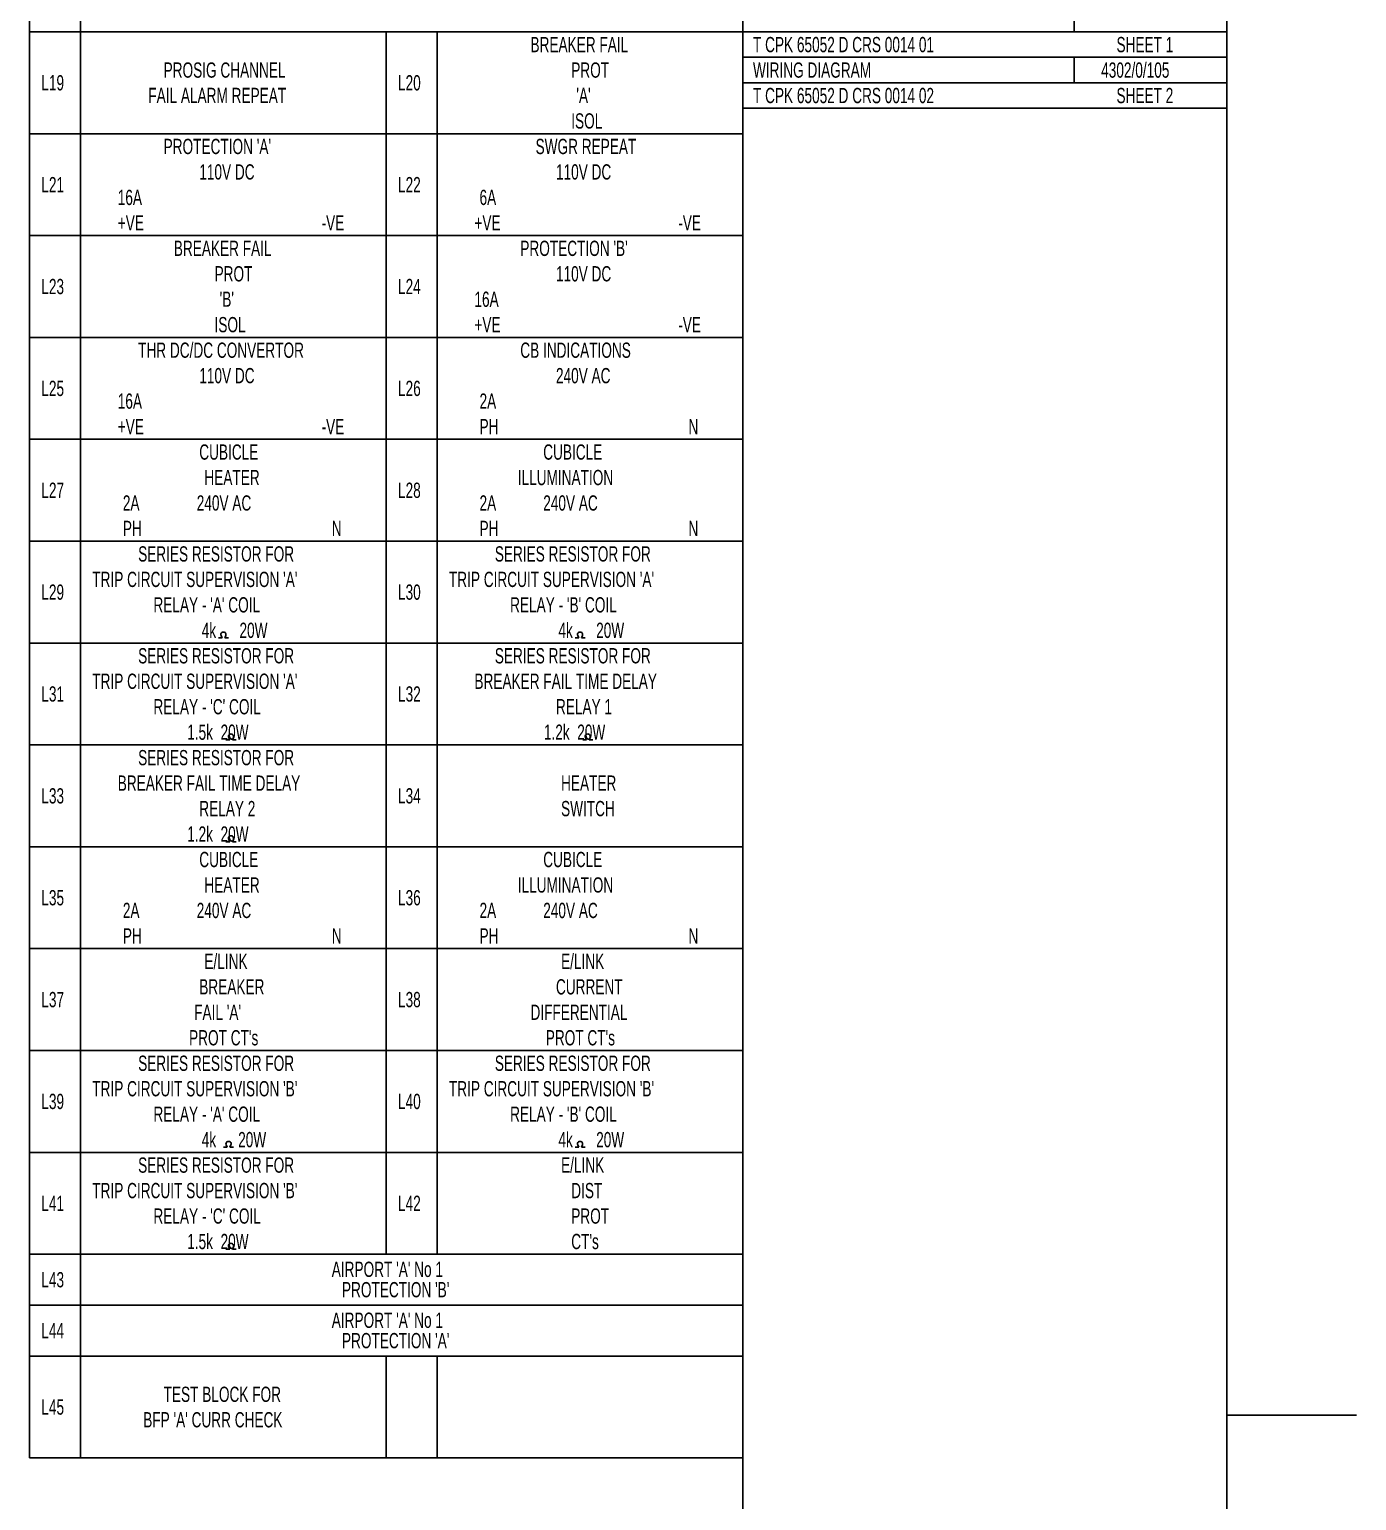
# Model space of a CAD drawing. Extents: x -5933 to 5929, y -4179 to 4187.
# Drawn here: x 3310 to 5915, y -166 to 2723 of the extents above; entities that cross this region are included whole.
import ezdxf

# ---------------------------------------------------------------- set-up
doc = ezdxf.new("R2010")
doc.units = 0
doc.linetypes.add('SOLID', pattern=[0])
doc.layers.add('1', color=7, linetype='SOLID')
doc.layers.add('2', color=7, linetype='SOLID')

msp = doc.modelspace()

# ---------------------------------------------------------------- linework, layer by layer
at = {"layer": '1', "color": 7, "linetype": 'SOLID'}
for points in [[(4710.484375, -3794.350342), (4710.484375, 3918.064209)], [(5660.484375, -3914.350342), (5660.484375, 3918.064209)], [(5660.484375, 1.85704), (5915.004395, 1.85704)]]:
    msp.add_lwpolyline(points, dxfattribs=at)
at = {"layer": '2', "color": 7, "linetype": 'SOLID'}
for points in [[(3310.484375, 3918.064209), (3310.484375, -81.935791)], [(3410.484375, 3818.064209), (3410.484375, -81.935791)], [(5360.484375, 2718.064209), (5360.484375, 2768.064209)], [(3310.484375, 2718.064209), (4710.484375, 2718.064209)], [(4010.484375, 2718.064209), (4010.484375, 318.064209)], [(4110.484375, 2718.064209), (4110.484375, 318.064209)], [(5660.484375, 2718.064209), (4710.484375, 2718.064209)], [(5660.484375, 2668.064209), (4710.484375, 2668.064209)], [(5360.484375, 2618.064209), (5360.484375, 2668.064209)], [(5660.484375, 2618.064209), (4710.484375, 2618.064209)], [(5660.484375, 2568.064209), (4710.484375, 2568.064209)], [(3310.484375, 2518.064209), (4710.484375, 2518.064209)], [(3310.484375, 2318.064209), (4710.484375, 2318.064209)], [(3310.484375, 2118.064209), (4710.484375, 2118.064209)], [(3310.484375, 1918.064209), (4710.484375, 1918.064209)], [(3310.484375, 1718.064209), (4710.484375, 1718.064209)], [(3688.727051, 1527.983398), (3686.660645, 1532.616455)], [(3693.727051, 1527.983398), (3695.793457, 1532.616455)], [(4388.727051, 1527.983398), (4386.660645, 1532.616455)], [(4393.727051, 1527.983398), (4395.793457, 1532.616455)], [(3310.484375, 1518.064209), (4710.484375, 1518.064209)], [(3681.227051, 1527.983398), (3688.727051, 1527.983398)], [(3701.227051, 1527.983398), (3693.727051, 1527.983398)], [(4381.227051, 1527.983398), (4388.727051, 1527.983398)], [(4401.227051, 1527.983398), (4393.727051, 1527.983398)], [(3703.727051, 1327.983398), (3701.660645, 1332.616455)], [(3708.727051, 1327.983398), (3710.793457, 1332.616455)], [(4403.727051, 1327.983398), (4401.660645, 1332.616455)], [(4408.727051, 1327.983398), (4410.793457, 1332.616455)], [(3310.484375, 1318.064209), (4710.484375, 1318.064209)], [(3696.227051, 1327.983398), (3703.727051, 1327.983398)], [(3716.227051, 1327.983398), (3708.727051, 1327.983398)], [(4396.227051, 1327.983398), (4403.727051, 1327.983398)], [(4416.227051, 1327.983398), (4408.727051, 1327.983398)], [(3696.227051, 1127.983398), (3703.727051, 1127.983398)], [(3703.727051, 1127.983398), (3701.660645, 1132.616455)], [(3708.727051, 1127.983398), (3710.793457, 1132.616455)], [(3716.227051, 1127.983398), (3708.727051, 1127.983398)], [(3310.484375, 1118.064209), (4710.484375, 1118.064209)], [(3310.484375, 918.064209), (4710.484375, 918.064209)], [(3310.484375, 718.064209), (4710.484375, 718.064209)], [(3691.227051, 527.983398), (3698.727051, 527.983398)], [(3698.727051, 527.983398), (3696.660645, 532.616455)], [(3703.727051, 527.983398), (3705.793457, 532.616455)], [(3711.227051, 527.983398), (3703.727051, 527.983398)], [(4381.227051, 527.983398), (4388.727051, 527.983398)], [(4388.727051, 527.983398), (4386.660645, 532.616455)], [(4393.727051, 527.983398), (4395.793457, 532.616455)], [(4401.227051, 527.983398), (4393.727051, 527.983398)], [(3310.484375, 518.064209), (4710.484375, 518.064209)], [(3310.484375, 318.064209), (4710.484375, 318.064209)], [(3696.227051, 327.983398), (3703.727051, 327.983398)], [(3703.727051, 327.983398), (3701.660645, 332.616455)], [(3708.727051, 327.983398), (3710.793457, 332.616455)], [(3716.227051, 327.983398), (3708.727051, 327.983398)], [(3310.484375, 218.064209), (4710.484375, 218.064209)], [(3310.484375, 118.064209), (4710.484375, 118.064209)], [(4010.484375, 118.064209), (4010.484375, -81.935791)], [(4110.484375, 118.064209), (4110.484375, -81.935791)], [(3310.484375, -81.935791), (4710.484375, -81.935791)]]:
    msp.add_lwpolyline(points, dxfattribs=at)
for points in [[(3695.793457, 1532.616333, 1.540989), (3686.660645, 1532.616332, 1.540989)], [(4395.793457, 1532.616333, 1.540989), (4386.660645, 1532.616332, 1.540989)], [(3710.793457, 1332.616333, 1.540989), (3701.660645, 1332.616332, 1.540989)], [(4410.793457, 1332.616333, 1.540989), (4401.660645, 1332.616332, 1.540989)], [(3710.793457, 1132.616333, 1.540989), (3701.660645, 1132.616332, 1.540989)], [(3705.793457, 532.616333, 1.540989), (3696.660645, 532.616332, 1.540989)], [(4395.793457, 532.616333, 1.540989), (4386.660645, 532.616332, 1.540989)], [(3710.793457, 332.616333, 1.540989), (3701.660645, 332.616332, 1.540989)]]:
    msp.add_lwpolyline(points, format="xyb", dxfattribs=at)

# ---------------------------------------------------------------- texts
at = {"layer": '2', "color": 7, "linetype": 'SOLID', "width": 0.666667}
for s, p in [('BREAKER FAIL', (4293.817708, 2678.064209)), ('T CPK 65052 D CRS 0014 01', (4730.484375, 2678.064209)), ('SHEET 1', (5443.817708, 2678.064209)), ('PROSIG CHANNEL', (3573.817708, 2628.064209)), ('PROT', (4373.817708, 2628.064209)), ('WIRING DIAGRAM', (4730.484375, 2628.064209)), ('4302/0/105', (5413.817708, 2628.064209)), ('L19', (3333.817708, 2603.064209)), ('L20', (4033.817708, 2603.064209)), ('FAIL ALARM REPEAT', (3543.817708, 2578.199219)), ("'A'", (4383.817708, 2578.199219)), ('T CPK 65052 D CRS 0014 02', (4730.484375, 2578.064209)), ('SHEET 2', (5443.817708, 2578.064209)), ('ISOL', (4373.817708, 2528.199219)), ("PROTECTION 'A'", (3573.817708, 2478.064209)), ('SWGR REPEAT', (4303.817708, 2478.064209)), ('110V DC', (3643.817708, 2428.064209)), ('110V DC', (4343.817708, 2428.064209)), ('L21', (3333.817708, 2403.064209)), ('L22', (4033.817708, 2403.064209)), ('16A', (3483.817708, 2378.064209)), ('6A', (4193.817708, 2378.064209)), ('+VE', (3483.817708, 2328.064209)), ('-VE', (3883.817708, 2328.064209)), ('+VE', (4183.817708, 2328.064209)), ('-VE', (4583.817708, 2328.064209)), ('BREAKER FAIL', (3593.817708, 2278.064209)), ("PROTECTION 'B'", (4273.817708, 2278.064209)), ('PROT', (3673.817708, 2228.064209)), ('110V DC', (4343.817708, 2228.064209)), ('L23', (3333.817708, 2203.064209)), ('L24', (4033.817708, 2203.064209)), ("'B'", (3683.817708, 2178.199219)), ('16A', (4183.817708, 2178.064209)), ('ISOL', (3673.817708, 2128.199219)), ('+VE', (4183.817708, 2128.064209)), ('-VE', (4583.817708, 2128.064209)), ('THR DC/DC CONVERTOR', (3523.817708, 2078.064209)), ('CB INDICATIONS', (4273.817708, 2078.064209)), ('110V DC', (3643.817708, 2028.064209)), ('240V AC', (4343.817708, 2028.064209)), ('L25', (3333.817708, 2003.064209)), ('L26', (4033.817708, 2003.064209)), ('16A', (3483.817708, 1978.064209)), ('2A', (4193.817708, 1978.064209)), ('+VE', (3483.817708, 1928.064209)), ('-VE', (3883.817708, 1928.064209)), ('PH', (4193.817708, 1928.064209)), ('N', (4603.817708, 1928.064209)), ('CUBICLE', (3643.817708, 1878.064209)), ('CUBICLE', (4318.817708, 1878.064209)), ('HEATER', (3653.817708, 1828.064209)), ('ILLUMINATION', (4268.817708, 1828.064209)), ('L27', (3333.817708, 1803.064209)), ('L28', (4033.817708, 1803.064209)), ('2A', (3493.817708, 1778.064209)), ('240V AC', (3638.817708, 1778.064209)), ('2A', (4193.817708, 1778.064209)), ('240V AC', (4318.817708, 1778.064209)), ('PH', (3493.817708, 1728.064209)), ('N', (3903.817708, 1728.064209)), ('PH', (4193.817708, 1728.064209)), ('N', (4603.817708, 1728.064209)), ('SERIES RESISTOR FOR', (3523.817708, 1678.064209)), ('SERIES RESISTOR FOR', (4223.817708, 1678.064209)), ("TRIP CIRCUIT SUPERVISION 'A'", (3433.817708, 1628.064209)), ("TRIP CIRCUIT SUPERVISION 'A'", (4133.817708, 1628.064209)), ('L29', (3333.817708, 1603.064209)), ('L30', (4033.817708, 1603.064209)), ("RELAY - 'A' COIL", (3553.817708, 1578.064209)), ("RELAY - 'B' COIL", (4253.817708, 1578.064209)), ('4k', (3648.677083, 1528.064209)), ('20W', (3722.677083, 1528.064209)), ('4k', (4348.677083, 1528.064209)), ('20W', (4422.677083, 1528.064209)), ('SERIES RESISTOR FOR', (3523.817708, 1478.064209)), ('SERIES RESISTOR FOR', (4223.817708, 1478.064209)), ("TRIP CIRCUIT SUPERVISION 'A'", (3433.817708, 1428.064209)), ('BREAKER FAIL TIME DELAY', (4183.817708, 1428.064209)), ('L31', (3333.817708, 1403.064209)), ('L32', (4033.817708, 1403.064209)), ("RELAY - 'C' COIL", (3553.817708, 1378.064209)), ('RELAY 1', (4343.817708, 1378.064209)), ('1.5k  20W', (3620.121419, 1328.064209)), ('1.2k  20W', (4320.121419, 1328.064209)), ('SERIES RESISTOR FOR', (3523.817708, 1278.064209)), ('BREAKER FAIL TIME DELAY', (3483.817708, 1228.064209)), ('HEATER', (4353.817708, 1228.064209)), ('L33', (3333.817708, 1203.064209)), ('L34', (4033.817708, 1203.064209)), ('RELAY 2', (3643.817708, 1178.064209)), ('SWITCH', (4353.817708, 1178.064209)), ('1.2k  20W', (3620.121419, 1128.064209)), ('CUBICLE', (3643.817708, 1078.064209)), ('CUBICLE', (4318.817708, 1078.064209)), ('HEATER', (3653.817708, 1028.064209)), ('ILLUMINATION', (4268.817708, 1028.064209)), ('L35', (3333.817708, 1003.064209)), ('L36', (4033.817708, 1003.064209)), ('2A', (3493.817708, 978.064209)), ('240V AC', (3638.817708, 978.064209)), ('2A', (4193.817708, 978.064209)), ('240V AC', (4318.817708, 978.064209)), ('PH', (3493.817708, 928.064209)), ('N', (3903.817708, 928.064209)), ('PH', (4193.817708, 928.064209)), ('N', (4603.817708, 928.064209)), ('E/LINK', (3653.817708, 878.064209)), ('E/LINK', (4353.817708, 878.064209)), ('BREAKER', (3643.817708, 828.064209)), ('CURRENT', (4343.817708, 828.064209)), ('L37', (3333.817708, 803.064209)), ('L38', (4033.817708, 803.064209)), ("FAIL 'A'", (3633.817708, 778.064209)), ('DIFFERENTIAL', (4293.817708, 778.064209)), ("PROT CT's", (3623.817708, 728.064209)), ("PROT CT's", (4323.817708, 728.064209)), ('SERIES RESISTOR FOR', (3523.817708, 678.064209)), ('SERIES RESISTOR FOR', (4223.817708, 678.064209)), ("TRIP CIRCUIT SUPERVISION 'B'", (3433.817708, 628.064209)), ("TRIP CIRCUIT SUPERVISION 'B'", (4133.817708, 628.064209)), ('L39', (3333.817708, 603.064209)), ("RELAY - 'A' COIL", (3553.817708, 578.064209)), ('L40', (4033.817708, 603.064209)), ("RELAY - 'B' COIL", (4253.817708, 578.064209)), ('4k', (3648.677083, 528.064209)), (' 20W', (3712.677083, 528.064209)), ('4k', (4348.677083, 528.064209)), ('20W', (4422.677083, 528.064209)), ('SERIES RESISTOR FOR', (3523.817708, 478.064209)), ('E/LINK', (4353.817708, 478.064209)), ("TRIP CIRCUIT SUPERVISION 'B'", (3433.817708, 428.064209)), ('L42', (4033.817708, 403.064209)), ('DIST', (4373.817708, 428.064209)), ('L41', (3333.817708, 403.064209)), ("RELAY - 'C' COIL", (3553.817708, 378.064209)), ('PROT', (4373.817708, 378.064209)), ('1.5k  20W', (3620.121419, 328.064209)), ("CT's", (4373.817708, 328.064209)), ("AIRPORT 'A' No 1", (3903.817708, 273.461914)), ('L43', (3333.817708, 253.064209)), ("PROTECTION 'B'", (3923.817708, 233.461914)), ("AIRPORT 'A' No 1", (3903.817708, 173.461914)), ('L44', (3333.817708, 153.064209)), ("PROTECTION 'A'", (3923.817708, 133.461914)), ('TEST BLOCK FOR', (3573.817708, 28.064209)), ('L45', (3333.817708, 3.064209)), ("BFP 'A' CURR CHECK", (3533.817708, -21.935791))]:
    msp.add_text(s, height=30, dxfattribs=at).set_placement(p)

doc.saveas('drawing.dxf')
